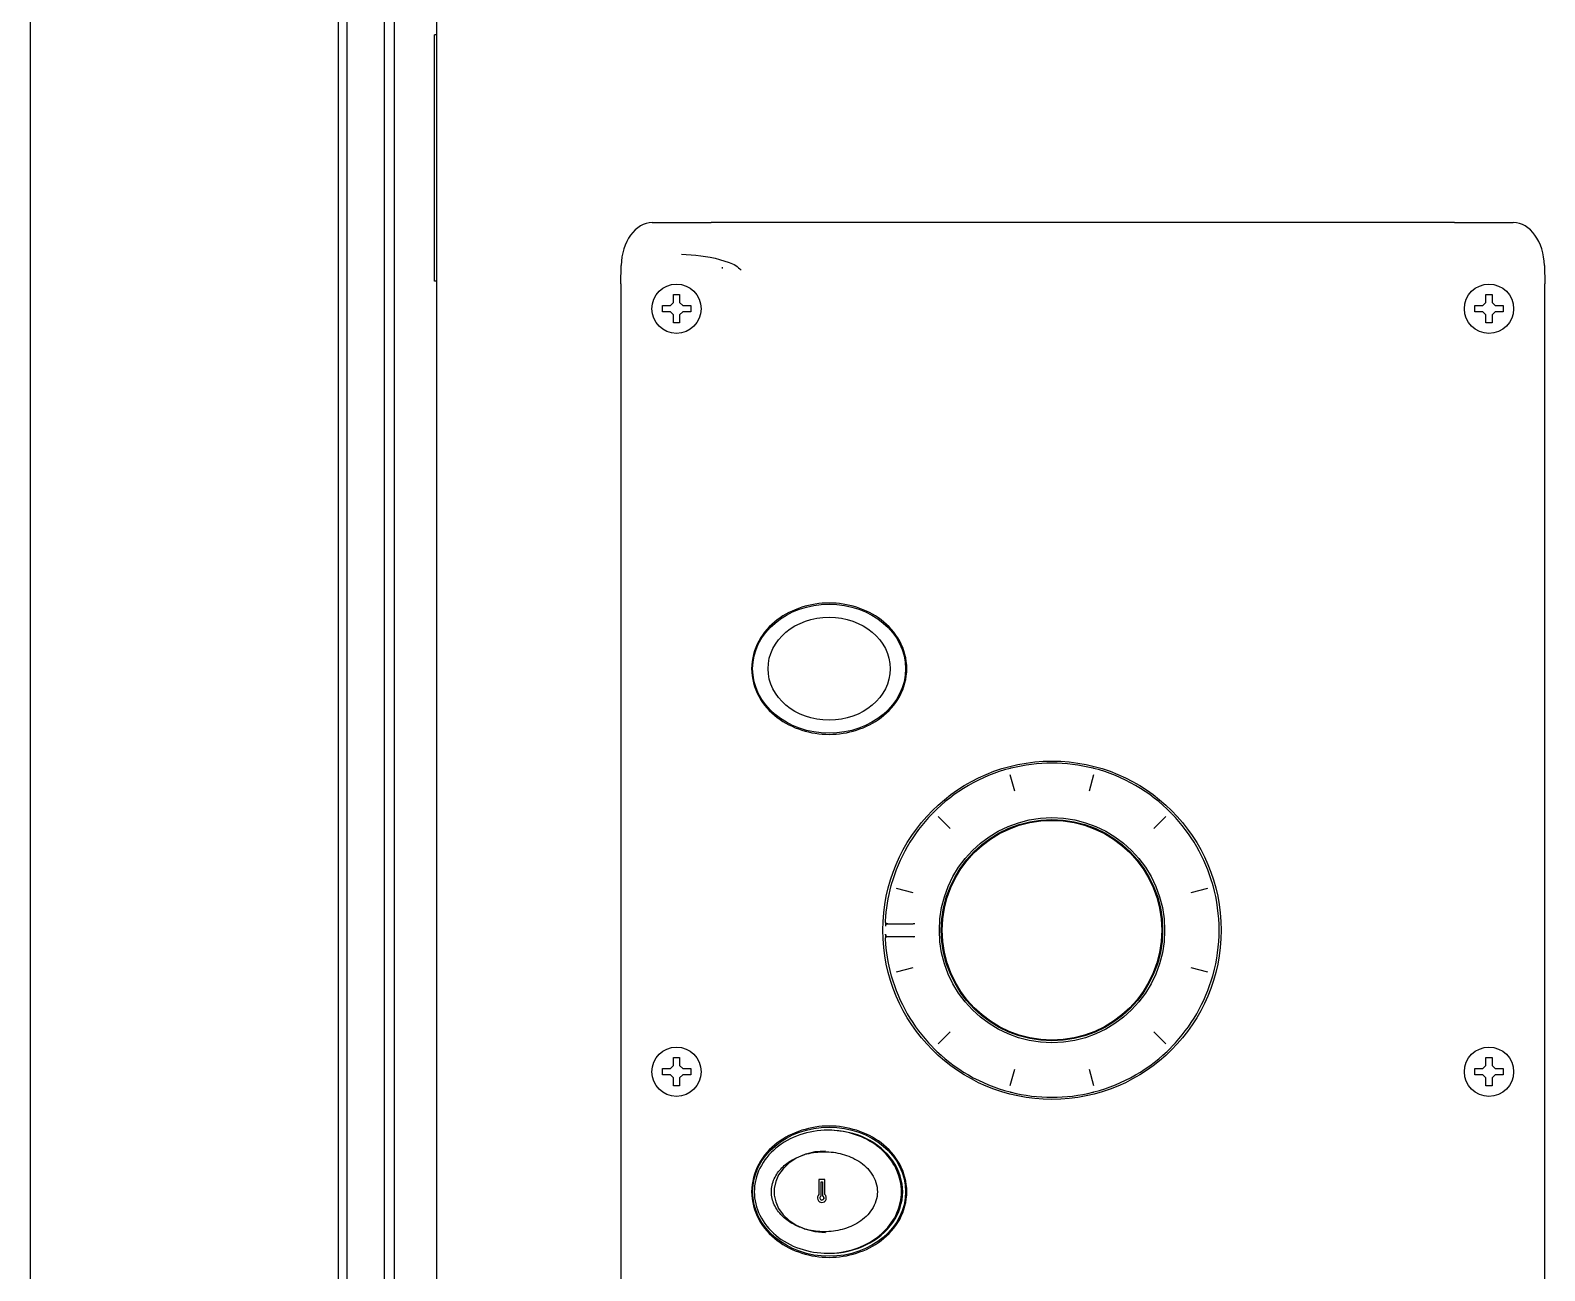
# Model space of a CAD drawing. Header units: millimetres. Extents: x 900 to 7803, y 2935 to 8583.
# Drawn here: x 2759.6 to 3005.6, y 6353.7 to 6555.3 of the extents above; entities that cross this region are included whole.
import ezdxf

# ---------------------------------------------------------------- set-up
doc = ezdxf.new("R2010")
doc.units = ezdxf.units.MM
doc.header["$LTSCALE"] = 676.148
doc.layers.get('0').update_dxf_attribs({"linetype": 'CONTINUOUS'})
for name, color, linetype in [('ASSI', 7, 'CONTINUOUS'), ('CURVE', 7, 'CONTINUOUS'), ('GEOM', 7, 'CONTINUOUS')]:
    doc.layers.add(name, color=color, linetype=linetype)

msp = doc.modelspace()

# ---------------------------------------------------------------- linework, layer by layer
at = {"color": 7, "linetype": 'Continuous'}
for p, q in [((2759.56, 6751.53), (2759.56, 5116.53)), ((2809.56, 6704.21), (2809.56, 5116.53)), ((2818.66, 6677.28), (2818.66, 5962.89)), ((2863.56, 6510.53), (2864.06, 6511.03)), ((2864.06, 6511.03), (2864.06, 6512.33)), ((2864.06, 6512.33), (2865.06, 6512.33)), ((2865.06, 6512.33), (2865.06, 6511.03)), ((2865.06, 6511.03), (2865.56, 6510.53)), ((2995.56, 6510.53), (2996.06, 6511.03)), ((2996.06, 6511.03), (2996.06, 6512.33)), ((2996.06, 6512.33), (2997.06, 6512.33)), ((2997.06, 6512.33), (2997.06, 6511.03)), ((2997.06, 6511.03), (2997.56, 6510.53)), ((2862.26, 6509.53), (2862.26, 6510.53)), ((2862.26, 6510.53), (2863.56, 6510.53)), ((2863.56, 6509.53), (2862.26, 6509.53)), ((2864.06, 6509.03), (2863.56, 6509.53)), ((2864.06, 6507.73), (2864.06, 6509.03)), ((2865.56, 6509.53), (2865.06, 6509.03)), ((2865.06, 6509.03), (2865.06, 6507.73)), ((2865.56, 6510.53), (2866.86, 6510.53)), ((2866.86, 6509.53), (2865.56, 6509.53)), ((2866.86, 6510.53), (2866.86, 6509.53)), ((2994.26, 6509.53), (2994.26, 6510.53)), ((2994.26, 6510.53), (2995.56, 6510.53)), ((2995.56, 6509.53), (2994.26, 6509.53)), ((2996.06, 6509.03), (2995.56, 6509.53)), ((2996.06, 6507.73), (2996.06, 6509.03)), ((2997.56, 6509.53), (2997.06, 6509.03)), ((2997.06, 6509.03), (2997.06, 6507.73)), ((2997.56, 6510.53), (2998.86, 6510.53)), ((2998.86, 6509.53), (2997.56, 6509.53)), ((2998.86, 6510.53), (2998.86, 6509.53)), ((2865.06, 6507.73), (2864.06, 6507.73)), ((2997.06, 6507.73), (2996.06, 6507.73)), ((2864.06, 6387.03), (2864.06, 6388.33)), ((2864.06, 6388.33), (2865.06, 6388.33)), ((2865.06, 6388.33), (2865.06, 6387.03)), ((2996.06, 6387.03), (2996.06, 6388.33)), ((2996.06, 6388.33), (2997.06, 6388.33)), ((2997.06, 6388.33), (2997.06, 6387.03)), ((2862.26, 6385.53), (2862.26, 6386.53)), ((2862.26, 6386.53), (2863.56, 6386.53)), ((2863.56, 6385.53), (2862.26, 6385.53)), ((2863.56, 6386.53), (2864.06, 6387.03)), ((2864.06, 6385.03), (2863.56, 6385.53)), ((2865.06, 6387.03), (2865.56, 6386.53)), ((2865.56, 6385.53), (2865.06, 6385.03)), ((2865.56, 6386.53), (2866.86, 6386.53)), ((2866.86, 6385.53), (2865.56, 6385.53)), ((2866.86, 6386.53), (2866.86, 6385.53)), ((2994.26, 6385.53), (2994.26, 6386.53)), ((2994.26, 6386.53), (2995.56, 6386.53)), ((2995.56, 6385.53), (2994.26, 6385.53)), ((2995.56, 6386.53), (2996.06, 6387.03)), ((2996.06, 6385.03), (2995.56, 6385.53)), ((2997.06, 6387.03), (2997.56, 6386.53)), ((2997.56, 6385.53), (2997.06, 6385.03)), ((2997.56, 6386.53), (2998.86, 6386.53)), ((2998.86, 6385.53), (2997.56, 6385.53)), ((2998.86, 6386.53), (2998.86, 6385.53)), ((2864.06, 6383.73), (2864.06, 6385.03)), ((2865.06, 6383.73), (2864.06, 6383.73)), ((2865.06, 6385.03), (2865.06, 6383.73)), ((2996.06, 6383.73), (2996.06, 6385.03)), ((2997.06, 6383.73), (2996.06, 6383.73)), ((2997.06, 6385.03), (2997.06, 6383.73)), ((2891.14, 6376.39), (2891.11, 6376.4))]:
    msp.add_line(p, q, dxfattribs=at)
at = {"linetype": 'Continuous'}
msp.add_line((2825.56, 6750.93), (2825.56, 5088.63), dxfattribs=at)
at = {"color": 7, "linetype": 'Continuous'}
msp.add_lwpolyline([(2888.76, 6373.13), (2887.01, 6372.99), (2885.4, 6372.57), (2884.01, 6371.96), (2882.83, 6371.17), (2881.87, 6370.26), (2881.15, 6369.25), (2880.67, 6368.17), (2880.43, 6367.08), (2880.43, 6365.98), (2880.67, 6364.88), (2881.15, 6363.81), (2881.87, 6362.8), (2882.83, 6361.89), (2884.01, 6361.11), (2885.4, 6360.49), (2887.01, 6360.08), (2888.76, 6359.93)], dxfattribs=at)
for centre, radius, start, end in [((2889.14, 6362.28), 14.25, 89.1806, 89.9999), ((2889.14, 6362.28), 14.25, 82.0769, 89.1838), ((2888.4, 6362.61), 10.4, 105.9787, 107.3299), ((2888.43, 6362.48), 10.54, 104.8047, 105.9794), ((2888.4, 6370.45), 10.4, 252.6486, 254.0369), ((2888.44, 6370.59), 10.54, 254.0362, 255.2532), ((2889.14, 6370.79), 14.25, 270.0001, 270.8196), ((2889.14, 6370.78), 14.25, 270.8169, 277.696), ((2889.16, 6370.65), 14.11, 277.7048, 277.9)]:
    msp.add_arc(centre, radius, start, end, dxfattribs=at)
msp.add_ellipse((2889.35, 6366.53), major_axis=(11.95, 0), ratio=0.836553, start_param=4.712389, end_param=7.853982, dxfattribs=at)
for points, knots in [([(2889.14, 6376.53), (2887.6, 6376.53), (2884.54, 6376.04), (2880.59, 6373.88), (2877.86, 6370.57), (2877.19, 6367.84), (2877.19, 6366.53)], [0, 0, 0, 0, 0.270154, 0.528972, 0.770852, 1, 1, 1, 1]), ([(2901.1, 6366.53), (2901.1, 6367.7), (2900.57, 6370.12), (2898.37, 6373.2), (2895.1, 6375.44), (2892.49, 6376.2), (2891.14, 6376.39)], [0, 0, 0, 0, 0.231184, 0.472978, 0.730138, 1, 1, 1, 1]), ([(2888.58, 6373.03), (2889.56, 6373.03), (2891.52, 6372.78), (2894.27, 6371.62), (2896.15, 6369.88), (2897.03, 6368.06), (2897.19, 6367.04), (2897.19, 6366.53)], [0, 0, 0, 0, 0.246381, 0.494097, 0.744269, 0.871684, 1, 1, 1, 1]), ([(2879.97, 6366.53), (2879.97, 6367.25), (2880.31, 6368.71), (2881.6, 6370.48), (2883.32, 6371.77), (2884.63, 6372.33), (2885.3, 6372.54)], [0, 0, 0, 0, 0.253851, 0.505276, 0.753701, 1, 1, 1, 1]), ([(2877.19, 6366.53), (2877.19, 6365.22), (2877.86, 6362.49), (2880.59, 6359.18), (2884.54, 6357.03), (2887.6, 6356.53), (2889.14, 6356.53)], [0, 0, 0, 0, 0.229148, 0.471028, 0.729846, 1, 1, 1, 1]), ([(2885.29, 6360.52), (2884.62, 6360.73), (2883.32, 6361.29), (2881.6, 6362.58), (2880.31, 6364.35), (2879.97, 6365.81), (2879.97, 6366.53)], [0, 0, 0, 0, 0.246299, 0.494725, 0.74615, 1, 1, 1, 1]), ([(2897.19, 6366.53), (2897.19, 6366.02), (2897.03, 6365.01), (2896.15, 6363.18), (2894.27, 6361.44), (2891.52, 6360.28), (2889.56, 6360.03), (2888.58, 6360.03)], [0, 0, 0, 0, 0.128317, 0.255731, 0.505903, 0.753619, 1, 1, 1, 1]), ([(2891.1, 6356.67), (2892.46, 6356.85), (2895.07, 6357.61), (2898.36, 6359.84), (2900.57, 6362.93), (2901.1, 6365.36), (2901.1, 6366.53)], [0, 0, 0, 0, 0.269878, 0.527069, 0.76886, 1, 1, 1, 1])]:
    msp.add_open_spline(points, degree=3, knots=knots, dxfattribs=at)
for points in [[(2885.74, 6372.67), (2886.66, 6372.91), (2887.63, 6373.03), (2888.58, 6373.03)], [(2888.58, 6360.03), (2887.63, 6360.03), (2886.67, 6360.15), (2885.75, 6360.39)]]:
    msp.add_open_spline(points, degree=3, dxfattribs=at)
at = {"layer": 'ASSI', "color": 7, "linetype": 'Continuous'}
for centre in [(2864.56, 6510.03), (2996.56, 6510.03), (2864.56, 6386.03), (2996.56, 6386.03)]:
    msp.add_circle(centre, 4, dxfattribs=at)
at = {"layer": 'CURVE', "color": 40, "linetype": 'Continuous'}
msp.add_circle((2925.56, 6409.03), 27.49, dxfattribs=at)
at = {"layer": 'GEOM', "color": 7, "linetype": 'Continuous'}
for p, q in [((2817.06, 6625.48), (2817.06, 5941.03)), ((2811.06, 5954.83), (2811.06, 6593.53)), ((2825.26, 6514.53), (2825.26, 6554.53)), ((2825.56, 6554.53), (2825.26, 6554.53)), ((2860.62, 6524.03), (2870.18, 6524.03)), ((2990.94, 6524.03), (3000.5, 6524.03)), ((2871.56, 6518.03), (2873.13, 6517.55)), ((2855.51, 6514.05), (2855.56, 6517.05)), ((2871.99, 6516.79), (2871.97, 6516.59)), ((3005.56, 6517.05), (3005.61, 6514.05)), ((2825.56, 6514.53), (2825.26, 6514.53)), ((2855.51, 6514.05), (2855.51, 6513.93)), ((2855.51, 6514.05), (2855.51, 6514.05)), ((2855.51, 6513.93), (2855.51, 6134.14)), ((3005.61, 6513.93), (3005.61, 6514.05)), ((3005.61, 6134.14), (3005.61, 6513.93)), ((2918.84, 6435.34), (2918.75, 6435.33)), ((2919.51, 6431.6), (2918.79, 6434.28)), ((2932.33, 6434.28), (2931.61, 6431.6)), ((2932.37, 6435.33), (2932.28, 6435.34)), ((2906.12, 6427.98), (2906.09, 6427.95)), ((2906.13, 6428), (2906.12, 6427.98)), ((2906.19, 6428.08), (2906.13, 6428)), ((2907.07, 6427.52), (2909.04, 6425.55)), ((2942.08, 6425.55), (2944.05, 6427.52)), ((2944.99, 6428), (2944.93, 6428.08)), ((2899.42, 6416.37), (2899.38, 6416.28)), ((2902.99, 6415.08), (2900.31, 6415.8)), ((2950.81, 6415.8), (2948.13, 6415.08)), ((2951.74, 6416.28), (2951.7, 6416.37)), ((2898.84, 6410.08), (2903.01, 6410.08)), ((2903.01, 6407.98), (2898.84, 6407.98)), ((2900.31, 6402.27), (2902.99, 6402.98)), ((2948.13, 6402.98), (2950.81, 6402.27)), ((2899.38, 6401.78), (2899.42, 6401.69)), ((2951.7, 6401.69), (2951.74, 6401.78)), ((2909.04, 6392.51), (2907.07, 6390.55)), ((2944.05, 6390.55), (2942.08, 6392.51)), ((2906.13, 6390.06), (2906.19, 6389.99)), ((2944.93, 6389.99), (2944.99, 6390.06)), ((2944.99, 6390.06), (2945, 6390.08)), ((2945, 6390.08), (2945.03, 6390.12)), ((2918.79, 6383.78), (2919.51, 6386.47)), ((2931.61, 6386.47), (2932.33, 6383.78)), ((2918.75, 6382.74), (2918.84, 6382.72)), ((2932.28, 6382.72), (2932.37, 6382.74)), ((2887.7, 6368.53), (2887.7, 6366.09)), ((2887.7, 6368.53), (2887.7, 6366.09)), ((2888.65, 6368.53), (2887.7, 6368.53)), ((2888.08, 6365.87), (2888.08, 6368.13)), ((2888.08, 6368.13), (2888.27, 6368.13)), ((2888.27, 6368.13), (2888.27, 6365.87)), ((2888.27, 6368.13), (2888.27, 6365.87)), ((2888.65, 6366.09), (2888.65, 6368.53)), ((2887.7, 6366.09), (2887.7, 6366.09)), ((2888.27, 6365.87), (2888.27, 6365.87)), ((2888.18, 6365.18), (2888.18, 6365.18))]:
    msp.add_line(p, q, dxfattribs=at)
at = {"layer": 'GEOM', "linetype": 'Continuous'}
msp.add_line((2990.94, 6524.03), (2870.18, 6524.03), dxfattribs=at)
at = {"layer": 'GEOM', "color": 7, "linetype": 'Continuous'}
for points in [[(2918.92, 6435.35), (2918.87, 6435.34), (2918.84, 6435.34)], [(2932.28, 6435.34), (2932.25, 6435.34), (2932.21, 6435.35)], [(2945.03, 6427.95), (2945, 6427.98), (2944.99, 6428)], [(2899.44, 6416.44), (2899.43, 6416.39), (2899.42, 6416.37)], [(2951.7, 6416.37), (2951.69, 6416.39), (2951.68, 6416.44)], [(2899.42, 6401.69), (2899.43, 6401.67), (2899.44, 6401.63)], [(2951.68, 6401.63), (2951.69, 6401.67), (2951.7, 6401.69)], [(2906.09, 6390.12), (2906.12, 6390.08), (2906.13, 6390.06)], [(2918.84, 6382.72), (2918.87, 6382.72), (2918.92, 6382.71)], [(2932.21, 6382.71), (2932.25, 6382.72), (2932.28, 6382.72)]]:
    msp.add_lwpolyline(points, dxfattribs=at)
for radius in [27.49, 18.3, 17.98, 17.85]:
    msp.add_circle((2925.56, 6409.03), radius, dxfattribs=at)
for centre, radius, start, end in [((2925.56, 6409.03), 27.16, 104.5194, 135.4806), ((2925.56, 6409.03), 27.15, 75.8321, 104.1679), ((2925.56, 6409.03), 27.16, 44.5194, 75.4806), ((2925.56, 6409.03), 27.15, 135.8321, 164.1679), ((2925.56, 6409.03), 27.15, 15.8321, 44.1679), ((2925.56, 6409.03), 27.16, 164.5194, 176.8941), ((2925.56, 6409.03), 27.16, 344.5194, 15.4806), ((2898.84, 6410.48), 0.403, 176.9672, 195.441), ((2898.84, 6410.48), 0.402, 195.5526, 213.6053), ((2898.84, 6410.48), 0.403, 251.4477, 269.9279), ((2898.89, 6409.68), 0.403, 97.9279, 112.0786), ((2898.89, 6409.68), 0.398, 90.0245, 97.9607), ((2903.01, 6409.03), 1.05, 76.7215, 90), ((2898.84, 6407.58), 0.403, 164.559, 183.0328), ((2925.56, 6409.03), 27.16, 183.1059, 195.4806), ((2898.84, 6407.58), 0.402, 146.3946, 164.4475), ((2898.84, 6407.58), 0.403, 90.0721, 108.5523), ((2898.89, 6408.38), 0.403, 247.9214, 262.0721), ((2898.89, 6408.38), 0.398, 262.0393, 269.9755), ((2903.01, 6409.03), 1.05, 270, 283.2966), ((2925.56, 6409.03), 27.15, 195.8321, 224.1679), ((2925.56, 6409.03), 27.15, 315.8321, 344.1679), ((2925.56, 6409.03), 27.16, 224.5194, 255.4806), ((2925.56, 6409.03), 27.16, 284.5194, 315.4806), ((2925.56, 6409.03), 27.15, 255.8321, 284.1679)]:
    msp.add_arc(centre, radius, start, end, dxfattribs=at)
for centre, major_axis, start_param, end_param in [((2860.56, 6516.96), (0.12, 7.07), 0.012341, 1.569387), ((3000.56, 6516.96), (-0.12, 7.07), -1.569387, -0.012341)]:
    msp.add_ellipse(centre, major_axis=major_axis, ratio=0.707053, start_param=start_param, end_param=end_param, dxfattribs=at)
for centre, major_axis, ratio in [((2889.35, 6451.53), (12.43, 0), 0.844597), ((2889.35, 6451.53), (9.92, 0), 0.844113), ((2889.35, 6366.53), (12.43, 0), 0.844597)]:
    msp.add_ellipse(centre, major_axis=major_axis, ratio=ratio, dxfattribs=at)
for points in [[(2865.37, 6518.91), (2867.44, 6518.73), (2869.57, 6518.64), (2871.56, 6518.03)], [(2873.13, 6517.55), (2873.86, 6517.33), (2874.53, 6516.86), (2875.04, 6516.29)], [(2898.74, 6410.05), (2898.61, 6410), (2898.5, 6409.84), (2898.49, 6409.69)], [(2898.5, 6410.26), (2898.55, 6410.19), (2898.63, 6410.13), (2898.71, 6410.1)], [(2898.74, 6408.01), (2898.61, 6408.07), (2898.5, 6408.23), (2898.49, 6408.37)], [(2898.71, 6407.96), (2898.63, 6407.93), (2898.55, 6407.87), (2898.5, 6407.8)]]:
    msp.add_open_spline(points, degree=3, dxfattribs=at)
for points, knots in [([(2901.97, 6451.53), (2901.97, 6453.08), (2901.15, 6456.2), (2896.98, 6460.78), (2889.36, 6463.14), (2881.74, 6460.78), (2877.58, 6456.2), (2876.76, 6453.08), (2876.76, 6451.53)], [0, 0, 0, 0, 0.128191, 0.254672, 0.499999, 0.745328, 0.871807, 1, 1, 1, 1]), ([(2876.76, 6451.53), (2876.76, 6449.99), (2877.58, 6446.86), (2881.74, 6442.28), (2889.36, 6439.92), (2896.98, 6442.28), (2901.15, 6446.86), (2901.97, 6449.99), (2901.97, 6451.53)], [0, 0, 0, 0, 0.128182, 0.254671, 0.500001, 0.745326, 0.871815, 1, 1, 1, 1]), ([(2898.51, 6410.26), (2898.5, 6410.19), (2898.5, 6410.07), (2898.48, 6409.88), (2898.51, 6409.79), (2898.48, 6409.69), (2898.49, 6409.69)], [0, 0, 0, 0, 0.365744, 0.680992, 0.909199, 1, 1, 1, 1]), ([(2898.49, 6408.37), (2898.48, 6408.37), (2898.51, 6408.27), (2898.48, 6408.18), (2898.5, 6408), (2898.5, 6407.87), (2898.51, 6407.8)], [0, 0, 0, 0, 0.090799, 0.319005, 0.634255, 1, 1, 1, 1]), ([(2901.97, 6366.53), (2901.97, 6368.08), (2901.15, 6371.2), (2896.98, 6375.78), (2889.36, 6378.14), (2881.74, 6375.78), (2877.58, 6371.2), (2876.76, 6368.08), (2876.76, 6366.53)], [0, 0, 0, 0, 0.128191, 0.254672, 0.499999, 0.745328, 0.871807, 1, 1, 1, 1]), ([(2876.76, 6366.53), (2876.76, 6364.99), (2877.58, 6361.86), (2881.74, 6357.28), (2889.36, 6354.92), (2896.98, 6357.28), (2901.15, 6361.86), (2901.97, 6364.99), (2901.97, 6366.53)], [0, 0, 0, 0, 0.128182, 0.254671, 0.500001, 0.745326, 0.871815, 1, 1, 1, 1]), ([(2887.7, 6366.09), (2887.59, 6365.99), (2887.44, 6365.72), (2887.46, 6365.25), (2887.74, 6364.88), (2888.03, 6364.78), (2888.18, 6364.78)], [0, 0, 0, 0, 0.251431, 0.505692, 0.755809, 1, 1, 1, 1]), ([(2887.7, 6366.09), (2887.59, 6365.99), (2887.44, 6365.72), (2887.47, 6365.25), (2887.74, 6364.88), (2888.04, 6364.78), (2888.18, 6364.78)], [0, 0, 0, 0, 0.251439, 0.505688, 0.755802, 1, 1, 1, 1]), ([(2888.08, 6365.87), (2888.01, 6365.84), (2887.87, 6365.73), (2887.82, 6365.48), (2887.93, 6365.25), (2888.1, 6365.18), (2888.18, 6365.18)], [0, 0, 0, 0, 0.247935, 0.502386, 0.754799, 1, 1, 1, 1]), ([(2888.18, 6364.78), (2888.32, 6364.78), (2888.61, 6364.88), (2888.89, 6365.25), (2888.92, 6365.72), (2888.76, 6365.99), (2888.65, 6366.09)], [0, 0, 0, 0, 0.244191, 0.494308, 0.748569, 1, 1, 1, 1]), ([(2888.27, 6365.87), (2888.35, 6365.84), (2888.49, 6365.73), (2888.54, 6365.48), (2888.42, 6365.25), (2888.26, 6365.18), (2888.18, 6365.18)], [0, 0, 0, 0, 0.247949, 0.502384, 0.754815, 1, 1, 1, 1]), ([(2888.18, 6365.18), (2888.25, 6365.18), (2888.42, 6365.25), (2888.54, 6365.48), (2888.49, 6365.73), (2888.35, 6365.84), (2888.27, 6365.87)], [0, 0, 0, 0, 0.245201, 0.497614, 0.752065, 1, 1, 1, 1])]:
    msp.add_open_spline(points, degree=3, knots=knots, dxfattribs=at)

doc.saveas('drawing.dxf')
